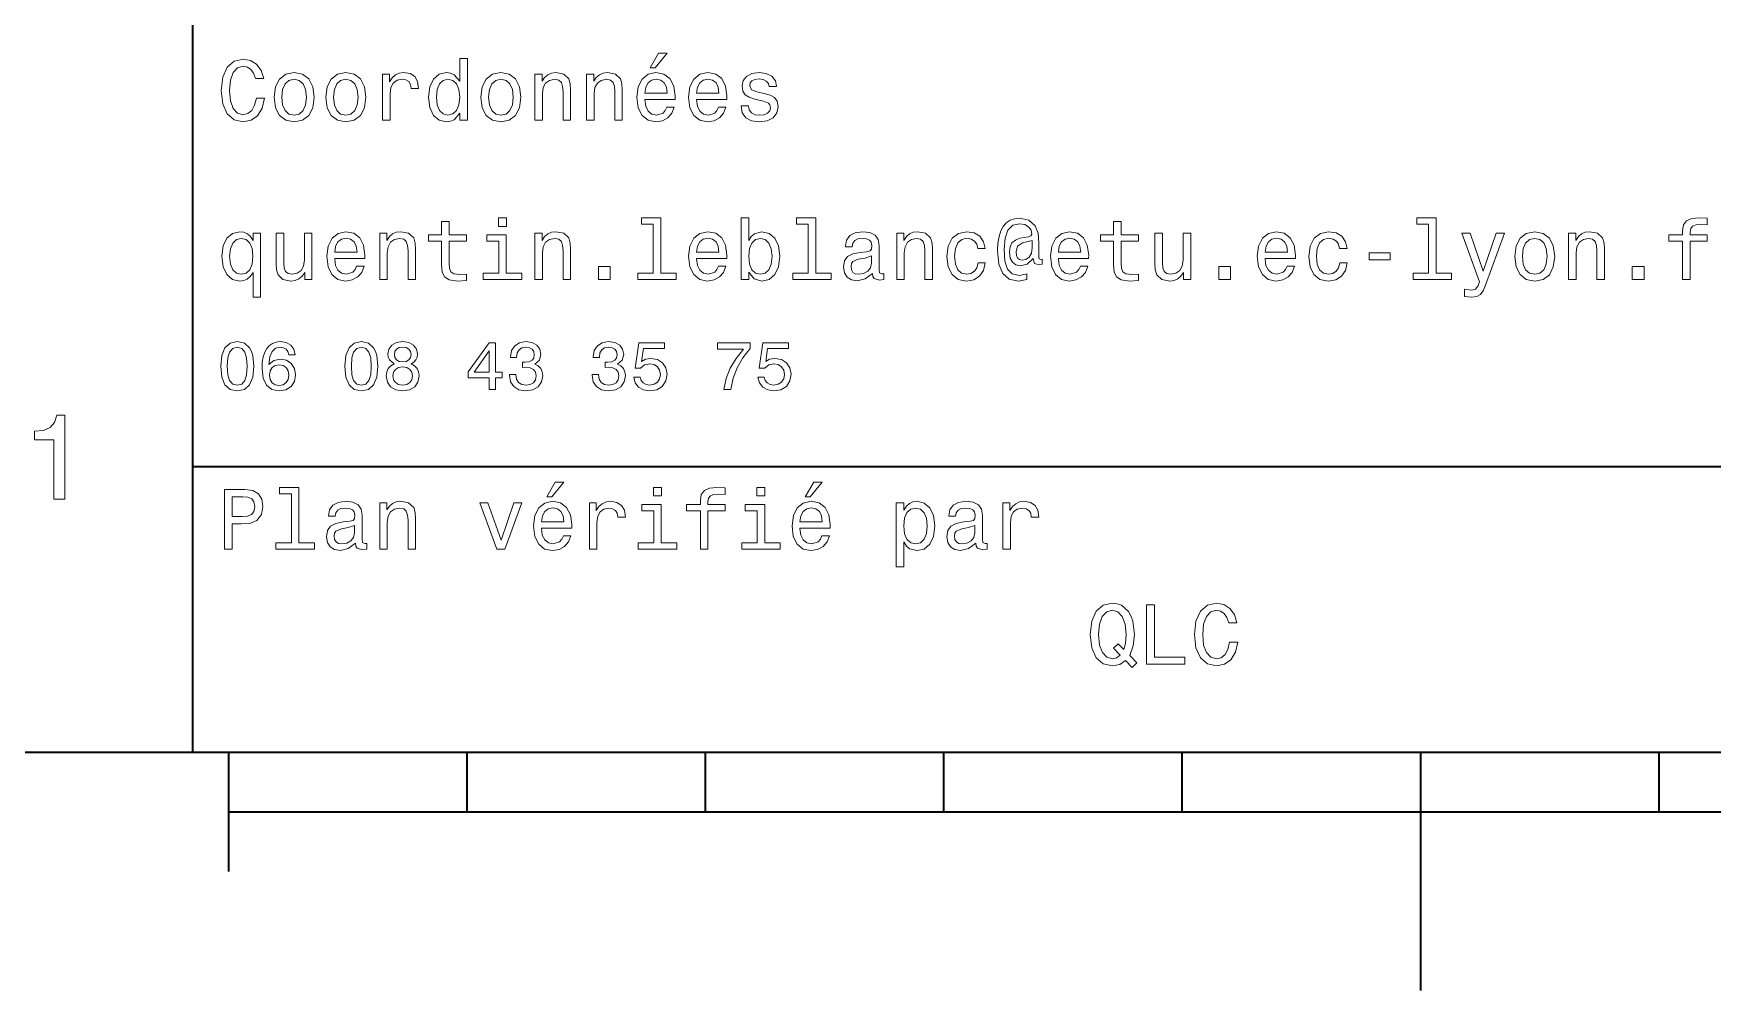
# Model space of a CAD drawing. Extents: x 0 to 297, y 0 to 210.
# Drawn here: x 90.3 to 160.8, y 0 to 40.2 of the extents above; entities that cross this region are included whole.
import ezdxf

# ---------------------------------------------------------------- set-up
doc = ezdxf.new("R2010")
doc.units = 0

msp = doc.modelspace()

# ---------------------------------------------------------------- linework, layer by layer
at = {"color": 7, "lineweight": 35}
for p, q in [((97, 10), (97, 70)), ((97, 22), (162, 22)), ((10, 10), (287, 10)), ((97, 10), (287, 10)), ((98.5, 7.5), (198.5, 7.5))]:
    msp.add_line(p, q, dxfattribs=at)
at = {"color": 7, "lineweight": 35, "ltscale": 0.125}
msp.add_line((98.5, 10), (98.5, 5), dxfattribs=at)
at = {"color": 7, "lineweight": 35, "ltscale": 0.0625}
for p, q in [((108.5, 10), (108.5, 7.5)), ((118.5, 10), (118.5, 7.5)), ((128.5, 10), (128.5, 7.5)), ((138.5, 10), (138.5, 7.5)), ((158.5, 10), (158.5, 7.5))]:
    msp.add_line(p, q, dxfattribs=at)
at = {"color": 7, "lineweight": 35, "ltscale": 0.25}
msp.add_line((148.5, 10), (148.5, 0), dxfattribs=at)
at = {"color": 7, "lineweight": 13}
for points in [[(99.66787, 37.460373), (99.595818, 37.15778), (99.476944, 36.941643), (99.311241, 36.808357), (99.116714, 36.765129), (98.882568, 36.829971), (98.698845, 37.024494), (98.57637, 37.341499), (98.536743, 37.780979), (98.57637, 38.216858), (98.695244, 38.537464), (98.87896, 38.731987), (99.116714, 38.80043), (99.289627, 38.764408), (99.437317, 38.663544), (99.552597, 38.501442), (99.631844, 38.278099), (99.97406, 38.278099), (99.865997, 38.620316), (99.678673, 38.879681), (99.422913, 39.041786), (99.116714, 39.099422), (98.734871, 39.009365), (98.443085, 38.757202), (98.25576, 38.342937), (98.190926, 37.780979), (98.25576, 37.219021), (98.443085, 36.804756), (98.734871, 36.548992), (99.116714, 36.462536), (99.451729, 36.530979), (99.721901, 36.721901), (99.912827, 37.035301), (100.013687, 37.460373)], [(108.201729, 36.829971), (108.201729, 36.530979), (108.51873, 36.530979), (108.51873, 39.117435), (108.20533, 39.117435), (108.20533, 38.170029), (107.963974, 38.443802), (107.816284, 38.508644), (107.646973, 38.533859), (107.340775, 38.461815), (107.103027, 38.260086), (106.948128, 37.935879), (106.894089, 37.5), (106.948128, 37.064121), (107.103027, 36.736309), (107.340775, 36.530979), (107.646973, 36.462536), (107.816284, 36.487751), (107.967575, 36.552593)], [(116.184441, 38.728386), (116.396973, 38.728386), (116.897697, 39.340778), (116.54467, 39.340778)], [(100.413544, 37.496399), (100.471184, 37.056915), (100.636887, 36.732708), (100.899857, 36.530979), (101.252884, 36.462536), (101.602303, 36.530979), (101.865273, 36.729107), (102.030983, 37.053314), (102.092216, 37.496399), (102.030983, 37.935879), (101.865273, 38.263687), (101.602303, 38.461815), (101.252884, 38.533859), (100.899857, 38.461815), (100.636887, 38.260086), (100.471184, 37.935879)], [(100.737755, 37.5), (100.770172, 37.824207), (100.87104, 38.058357), (101.033142, 38.20245), (101.252884, 38.25288), (101.469017, 38.20245), (101.631126, 38.061958), (101.731987, 37.824207), (101.768013, 37.5), (101.731987, 37.172188), (101.631126, 36.934437), (101.469017, 36.790344), (101.252884, 36.743515), (101.033142, 36.790344), (100.87104, 36.934437), (100.770172, 37.172188)], [(102.58213, 37.496399), (102.639771, 37.056915), (102.805473, 36.732708), (103.068443, 36.530979), (103.421471, 36.462536), (103.770897, 36.530979), (104.033859, 36.729107), (104.19957, 37.053314), (104.260803, 37.496399), (104.19957, 37.935879), (104.033859, 38.263687), (103.770897, 38.461815), (103.421471, 38.533859), (103.068443, 38.461815), (102.805473, 38.260086), (102.639771, 37.935879)], [(102.906342, 37.5), (102.938759, 37.824207), (103.039627, 38.058357), (103.201729, 38.20245), (103.421471, 38.25288), (103.637611, 38.20245), (103.799713, 38.061958), (103.900574, 37.824207), (103.9366, 37.5), (103.900574, 37.172188), (103.799713, 36.934437), (103.637611, 36.790344), (103.421471, 36.743515), (103.201729, 36.790344), (103.039627, 36.934437), (102.938759, 37.172188)], [(104.963257, 36.530979), (105.280258, 36.530979), (105.280258, 37.636887), (105.312683, 37.903458), (105.409943, 38.094379), (105.568443, 38.209652), (105.780983, 38.249279), (105.939484, 38.224064), (106.058357, 38.152016), (106.130402, 38.029537), (106.155617, 37.863831), (106.476227, 37.863831), (106.432999, 38.155621), (106.314117, 38.364552), (106.115997, 38.490635), (105.845825, 38.533859), (105.662102, 38.505043), (105.503601, 38.432995), (105.363113, 38.310516), (105.251442, 38.144814), (105.251442, 38.465416), (104.963257, 38.465416)], [(107.701012, 38.249279), (107.909943, 38.198845), (108.068443, 38.058357), (108.162102, 37.824207), (108.198128, 37.5), (108.162102, 37.172188), (108.068443, 36.938038), (107.909943, 36.793949), (107.701012, 36.747116), (107.502884, 36.793949), (107.351585, 36.938038), (107.250717, 37.175793), (107.2183, 37.5), (107.250717, 37.820606), (107.351585, 38.054756), (107.502884, 38.198845)], [(109.087898, 37.496399), (109.145531, 37.056915), (109.311241, 36.732708), (109.574203, 36.530979), (109.927231, 36.462536), (110.276657, 36.530979), (110.539627, 36.729107), (110.70533, 37.053314), (110.766571, 37.496399), (110.70533, 37.935879), (110.539627, 38.263687), (110.276657, 38.461815), (109.927231, 38.533859), (109.574203, 38.461815), (109.311241, 38.260086), (109.145531, 37.935879)], [(109.412102, 37.5), (109.444527, 37.824207), (109.545387, 38.058357), (109.707489, 38.20245), (109.927231, 38.25288), (110.143372, 38.20245), (110.305473, 38.061958), (110.406342, 37.824207), (110.44236, 37.5), (110.406342, 37.172188), (110.305473, 36.934437), (110.143372, 36.790344), (109.927231, 36.743515), (109.707489, 36.790344), (109.545387, 36.934437), (109.444527, 37.172188)], [(111.350143, 36.530979), (111.667145, 36.530979), (111.667145, 37.647694), (111.69957, 37.903458), (111.804031, 38.090778), (111.966141, 38.206051), (112.182274, 38.249279), (112.355186, 38.213257), (112.463257, 38.115993), (112.517288, 37.953888), (112.535301, 37.737751), (112.535301, 36.530979), (112.852303, 36.530979), (112.852303, 37.802593), (112.837898, 38.058357), (112.773056, 38.270893), (112.560516, 38.465416), (112.229103, 38.533859), (112.045387, 38.508644), (111.890488, 38.440201), (111.757202, 38.324928), (111.65274, 38.170029), (111.65274, 38.465416), (111.350143, 38.465416)], [(113.51873, 36.530979), (113.835732, 36.530979), (113.835732, 37.647694), (113.868156, 37.903458), (113.972626, 38.090778), (114.134727, 38.206051), (114.350861, 38.249279), (114.523773, 38.213257), (114.631844, 38.115993), (114.685883, 37.953888), (114.703888, 37.737751), (114.703888, 36.530979), (115.020889, 36.530979), (115.020889, 37.802593), (115.006485, 38.058357), (114.941643, 38.270893), (114.729111, 38.465416), (114.39769, 38.533859), (114.213974, 38.508644), (114.059082, 38.440201), (113.925789, 38.324928), (113.821327, 38.170029), (113.821327, 38.465416), (113.51873, 38.465416)], [(115.964699, 37.406338), (117.232712, 37.406338), (117.236313, 37.554035), (117.178673, 37.9683), (117.020172, 38.278099), (116.768013, 38.465416), (116.432999, 38.533859), (116.105186, 38.461815), (115.853027, 38.260086), (115.690918, 37.932278), (115.633286, 37.5), (115.687317, 37.056915), (115.849426, 36.732708), (116.097984, 36.530979), (116.422188, 36.462536), (116.703171, 36.509365), (116.933716, 36.631844), (117.103027, 36.826366), (117.200287, 37.085735), (116.886887, 37.085735), (116.822044, 36.941643), (116.728386, 36.833572), (116.461815, 36.747116), (116.256485, 36.786743), (116.101585, 36.912823), (116.000717, 37.118156), (115.964699, 37.395531)], [(115.964699, 37.672909), (116.004318, 37.921471), (116.101585, 38.105186), (116.249283, 38.216858), (116.443802, 38.256485), (116.634727, 38.216858), (116.782425, 38.105186), (116.872482, 37.921471), (116.9049, 37.672909)], [(118.133286, 37.406338), (119.401299, 37.406338), (119.4049, 37.554035), (119.34726, 37.9683), (119.188766, 38.278099), (118.9366, 38.465416), (118.601585, 38.533859), (118.273773, 38.461815), (118.021614, 38.260086), (117.859512, 37.932278), (117.801872, 37.5), (117.855911, 37.056915), (118.018013, 36.732708), (118.266571, 36.530979), (118.590775, 36.462536), (118.871758, 36.509365), (119.10231, 36.631844), (119.271614, 36.826366), (119.368881, 37.085735), (119.055481, 37.085735), (118.990631, 36.941643), (118.896973, 36.833572), (118.630402, 36.747116), (118.425072, 36.786743), (118.270172, 36.912823), (118.169312, 37.118156), (118.133286, 37.395531)], [(118.133286, 37.672909), (118.172913, 37.921471), (118.270172, 38.105186), (118.41787, 38.216858), (118.612396, 38.256485), (118.803314, 38.216858), (118.951012, 38.105186), (119.041069, 37.921471), (119.073486, 37.672909)], [(120.971901, 37.658501), (120.66571, 37.730545), (120.438766, 37.8134), (120.363113, 37.982708), (120.384727, 38.101585), (120.460373, 38.188038), (120.582855, 38.242073), (120.759369, 38.263687), (120.92868, 38.242073), (121.061966, 38.177231), (121.148415, 38.079971), (121.184441, 37.950287), (121.49424, 37.950287), (121.49424, 37.957493), (121.440201, 38.191643), (121.292511, 38.375359), (121.061966, 38.490635), (120.759369, 38.533859), (120.453171, 38.490635), (120.229828, 38.371758), (120.08934, 38.195244), (120.046112, 37.971901), (120.078529, 37.755764), (120.179398, 37.604465), (120.3451, 37.496399), (120.586456, 37.42075), (120.939484, 37.334293), (121.155624, 37.244236), (121.213257, 37.172188), (121.234871, 37.064121), (121.202454, 36.930836), (121.115997, 36.829971), (120.97551, 36.765129), (120.788185, 36.743515), (120.590057, 36.765129), (120.445969, 36.840778), (120.348709, 36.963257), (120.309082, 37.132565), (120.002884, 37.132565), (120.053314, 36.844379), (120.201012, 36.635445), (120.435158, 36.509365), (120.759369, 36.462536), (121.097984, 36.509365), (121.346542, 36.635445), (121.497841, 36.837173), (121.551872, 37.100143), (121.512253, 37.327087), (121.400574, 37.481987), (121.216858, 37.582851)], [(110.161385, 32.4366), (109.82637, 32.4366), (109.82637, 32.076366), (110.161385, 32.076366)], [(116.317726, 32.170029), (116.317726, 30.116714), (115.66571, 30.116714), (115.66571, 29.850143), (117.283142, 29.850143), (117.283142, 30.116714), (116.634727, 30.116714), (116.634727, 32.4366), (115.820602, 32.4366), (115.820602, 32.170029)], [(120.323486, 30.149136), (120.55764, 29.871758), (120.878242, 29.7817), (121.18084, 29.850143), (121.422195, 30.055475), (121.573486, 30.383286), (121.631126, 30.819164), (121.573486, 31.255043), (121.418587, 31.57925), (121.18084, 31.780979), (120.878242, 31.853025), (120.561241, 31.759365), (120.431557, 31.644091), (120.323486, 31.489193), (120.323486, 32.4366), (120.006485, 32.4366), (120.006485, 29.850143), (120.323486, 29.850143)], [(122.823486, 32.170029), (122.823486, 30.116714), (122.171471, 30.116714), (122.171471, 29.850143), (123.78891, 29.850143), (123.78891, 30.116714), (123.140488, 30.116714), (123.140488, 32.4366), (122.32637, 32.4366), (122.32637, 32.170029)], [(132.636169, 30.487751), (132.636169, 30.696686), (132.578537, 30.685879), (132.510101, 30.711094), (132.48848, 30.786743), (132.48848, 31.377522), (132.459656, 31.795389), (132.344391, 32.105186), (132.074219, 32.335735), (131.695969, 32.418587), (131.476227, 32.396973), (131.28891, 32.33213), (131.126801, 32.224064), (130.997131, 32.072765), (130.896255, 31.881844), (130.824219, 31.647694), (130.780991, 31.366714), (130.766571, 31.049711), (130.817017, 30.491354), (130.979111, 30.0951), (131.249283, 29.857347), (131.634735, 29.7817), (131.987762, 29.839336), (131.987762, 30.077089), (131.677963, 30.019451), (131.378967, 30.08069), (131.180847, 30.278818), (131.072769, 30.613832), (131.040344, 31.100143), (131.07637, 31.575647), (131.198853, 31.914265), (131.396973, 32.119595), (131.685165, 32.188038), (131.904907, 32.148415), (132.067017, 32.054756), (132.167877, 31.914265), (132.203888, 31.752161), (132.164276, 31.672911), (132.056198, 31.636887), (131.703171, 31.582851), (131.508652, 31.503601), (131.368164, 31.381123), (131.285309, 31.211815), (131.260101, 30.988472), (131.292511, 30.747118), (131.382568, 30.567001), (131.530273, 30.45533), (131.724792, 30.419308), (132.009369, 30.494957), (132.250732, 30.732708), (132.250732, 30.711094), (132.308365, 30.520172), (132.506485, 30.462536)], [(148.846542, 32.170029), (148.846542, 30.116714), (148.194519, 30.116714), (148.194519, 29.850143), (149.811951, 29.850143), (149.811951, 30.116714), (149.163544, 30.116714), (149.163544, 32.4366), (148.349426, 32.4366), (148.349426, 32.170029)], [(159.49855, 31.449568), (159.49855, 29.850143), (159.815552, 29.850143), (159.815552, 31.449568), (160.536011, 31.449568), (160.536011, 31.71974), (159.815552, 31.71974), (159.815552, 31.838615), (159.840759, 31.982708), (159.923615, 32.079971), (160.064117, 32.137608), (160.265839, 32.159222), (160.536011, 32.144814), (160.536011, 32.418587), (160.193787, 32.4366), (159.884003, 32.404179), (159.667862, 32.306915), (159.538177, 32.137608), (159.49855, 31.896254), (159.49855, 31.71974), (158.918579, 31.71974), (158.918579, 31.449568)], [(99.527374, 31.48559), (99.415703, 31.647694), (99.289627, 31.762968), (99.14193, 31.827808), (98.972626, 31.853025), (98.666428, 31.780979), (98.428673, 31.57925), (98.273773, 31.255043), (98.219742, 30.819164), (98.273773, 30.379683), (98.428673, 30.055475), (98.666428, 29.850143), (98.972626, 29.7817), (99.14193, 29.803314), (99.286026, 29.864553), (99.412102, 29.976225), (99.527374, 30.145533), (99.527374, 29.100864), (99.844383, 29.100864), (99.844383, 31.784582), (99.527374, 31.784582)], [(101.998558, 31.784582), (101.681557, 31.784582), (101.681557, 30.667868), (101.645531, 30.408501), (101.541069, 30.22118), (101.37896, 30.105907), (101.166428, 30.069883), (100.997116, 30.098703), (100.889046, 30.185158), (100.827812, 30.332851), (100.8134, 30.541786), (100.8134, 31.784582), (100.496399, 31.784582), (100.496399, 30.512968), (100.507202, 30.257204), (100.575645, 30.044668), (100.784584, 29.850143), (101.119598, 29.7817), (101.299713, 29.806915), (101.454613, 29.871758), (101.587898, 29.983429), (101.695969, 30.145533), (101.695969, 29.850143), (101.998558, 29.850143)], [(102.953171, 30.725504), (104.221184, 30.725504), (104.224785, 30.873198), (104.167145, 31.287464), (104.008644, 31.597261), (103.756485, 31.784582), (103.421471, 31.853025), (103.093658, 31.780979), (102.841499, 31.57925), (102.679398, 31.25144), (102.621758, 30.819164), (102.675797, 30.37608), (102.837898, 30.051872), (103.086456, 29.850143), (103.41066, 29.7817), (103.691643, 29.828529), (103.922188, 29.951008), (104.091499, 30.145533), (104.188759, 30.404898), (103.875359, 30.404898), (103.810516, 30.260807), (103.716858, 30.152737), (103.450287, 30.066282), (103.244957, 30.105907), (103.090057, 30.231987), (102.989197, 30.437319), (102.953171, 30.714697)], [(104.844383, 29.850143), (105.161385, 29.850143), (105.161385, 30.966858), (105.193802, 31.222622), (105.298271, 31.409943), (105.460373, 31.525215), (105.676514, 31.568443), (105.849426, 31.532419), (105.957497, 31.435158), (106.011528, 31.273054), (106.029541, 31.056915), (106.029541, 29.850143), (106.346542, 29.850143), (106.346542, 31.121758), (106.33213, 31.377522), (106.267288, 31.590057), (106.054756, 31.784582), (105.723343, 31.853025), (105.539627, 31.827808), (105.384727, 31.759365), (105.251442, 31.644091), (105.146973, 31.489193), (105.146973, 31.784582), (104.844383, 31.784582)], [(107.438042, 31.449568), (107.438042, 30.480547), (107.459656, 30.167147), (107.560516, 29.951008), (107.762245, 29.824926), (108.104469, 29.7817), (108.479111, 29.799711), (108.479111, 30.073486), (108.20533, 30.051872), (107.956772, 30.08069), (107.823486, 30.170748), (107.765854, 30.322046), (107.755043, 30.534582), (107.755043, 31.449568), (108.479111, 31.449568), (108.479111, 31.71974), (107.755043, 31.71974), (107.755043, 32.285301), (107.438042, 32.285301), (107.438042, 31.71974), (106.890488, 31.71974), (106.890488, 31.449568)], [(110.150574, 30.116714), (110.150574, 31.71974), (109.336456, 31.71974), (109.336456, 31.449568), (109.833572, 31.449568), (109.833572, 30.116714), (109.185158, 30.116714), (109.185158, 29.850143), (110.806198, 29.850143), (110.806198, 30.116714)], [(111.350143, 29.850143), (111.667145, 29.850143), (111.667145, 30.966858), (111.69957, 31.222622), (111.804031, 31.409943), (111.966141, 31.525215), (112.182274, 31.568443), (112.355186, 31.532419), (112.463257, 31.435158), (112.517288, 31.273054), (112.535301, 31.056915), (112.535301, 29.850143), (112.852303, 29.850143), (112.852303, 31.121758), (112.837898, 31.377522), (112.773056, 31.590057), (112.560516, 31.784582), (112.229103, 31.853025), (112.045387, 31.827808), (111.890488, 31.759365), (111.757202, 31.644091), (111.65274, 31.489193), (111.65274, 31.784582), (111.350143, 31.784582)], [(118.133286, 30.725504), (119.401299, 30.725504), (119.4049, 30.873198), (119.34726, 31.287464), (119.188766, 31.597261), (118.9366, 31.784582), (118.601585, 31.853025), (118.273773, 31.780979), (118.021614, 31.57925), (117.859512, 31.25144), (117.801872, 30.819164), (117.855911, 30.37608), (118.018013, 30.051872), (118.266571, 29.850143), (118.590775, 29.7817), (118.871758, 29.828529), (119.10231, 29.951008), (119.271614, 30.145533), (119.368881, 30.404898), (119.055481, 30.404898), (118.990631, 30.260807), (118.896973, 30.152737), (118.630402, 30.066282), (118.425072, 30.105907), (118.270172, 30.231987), (118.169312, 30.437319), (118.133286, 30.714697)], [(125.510811, 30.102304), (125.510811, 30.091497), (125.528824, 29.969019), (125.582855, 29.882565), (125.809799, 29.814121), (125.986313, 29.842939), (125.986313, 30.087896), (125.910667, 30.077089), (125.809799, 30.123919), (125.791794, 30.268011), (125.791794, 31.269451), (125.748566, 31.525215), (125.622482, 31.70533), (125.40274, 31.8134), (125.092941, 31.853025), (124.790344, 31.809797), (124.567001, 31.687319), (124.426514, 31.496397), (124.379684, 31.244236), (124.379684, 31.222622), (124.664268, 31.222622), (124.689484, 31.373919), (124.768738, 31.481987), (124.898422, 31.546829), (125.082138, 31.572046), (125.258652, 31.554033), (125.384727, 31.5), (125.460381, 31.40634), (125.485596, 31.276657), (125.471184, 31.125359), (125.413544, 31.049711), (125.269455, 31.013687), (124.999283, 30.984869), (124.689484, 30.920029), (124.469742, 30.804754), (124.340057, 30.62464), (124.300438, 30.358068), (124.336456, 30.120316), (124.448128, 29.943804), (124.628242, 29.832132), (124.876801, 29.792507), (125.211823, 29.868155)], [(126.530266, 29.850143), (126.847267, 29.850143), (126.847267, 30.966858), (126.879684, 31.222622), (126.984154, 31.409943), (127.146255, 31.525215), (127.362396, 31.568443), (127.535309, 31.532419), (127.643372, 31.435158), (127.697411, 31.273054), (127.715424, 31.056915), (127.715424, 29.850143), (128.032425, 29.850143), (128.032425, 31.121758), (128.018021, 31.377522), (127.953171, 31.590057), (127.740639, 31.784582), (127.409225, 31.853025), (127.22551, 31.827808), (127.07061, 31.759365), (126.937325, 31.644091), (126.832855, 31.489193), (126.832855, 31.784582), (126.530266, 31.784582)], [(129.930847, 31.143372), (130.244232, 31.143372), (130.179398, 31.431555), (130.024506, 31.658501), (129.783142, 31.79899), (129.469742, 31.853025), (129.123932, 31.780979), (128.860962, 31.57925), (128.695251, 31.25144), (128.637619, 30.811958), (128.69165, 30.37608), (128.853745, 30.051872), (129.109512, 29.850143), (129.458939, 29.7817), (129.768738, 29.835733), (130.010086, 29.987032), (130.175797, 30.224783), (130.247849, 30.541786), (129.945251, 30.541786), (129.89122, 30.340057), (129.790344, 30.188761), (129.646255, 30.0951), (129.469742, 30.066282), (129.25, 30.113111), (129.091507, 30.257204), (128.994247, 30.491354), (128.961823, 30.822765), (128.994247, 31.146973), (129.095108, 31.381123), (129.257202, 31.525215), (129.469742, 31.575647), (129.657059, 31.543226), (129.797562, 31.460375), (129.89122, 31.323486)], [(133.3134, 30.725504), (134.581421, 30.725504), (134.585022, 30.873198), (134.527374, 31.287464), (134.368881, 31.597261), (134.116714, 31.784582), (133.781708, 31.853025), (133.453888, 31.780979), (133.201736, 31.57925), (133.039627, 31.25144), (132.981995, 30.819164), (133.036026, 30.37608), (133.198135, 30.051872), (133.446686, 29.850143), (133.770905, 29.7817), (134.05188, 29.828529), (134.282425, 29.951008), (134.451736, 30.145533), (134.548996, 30.404898), (134.235596, 30.404898), (134.170746, 30.260807), (134.077087, 30.152737), (133.810516, 30.066282), (133.605194, 30.105907), (133.450287, 30.231987), (133.349426, 30.437319), (133.3134, 30.714697)], [(135.629684, 31.449568), (135.629684, 30.480547), (135.651306, 30.167147), (135.752167, 29.951008), (135.953888, 29.824926), (136.296112, 29.7817), (136.670746, 29.799711), (136.670746, 30.073486), (136.396973, 30.051872), (136.148422, 30.08069), (136.015137, 30.170748), (135.957489, 30.322046), (135.946686, 30.534582), (135.946686, 31.449568), (136.670746, 31.449568), (136.670746, 31.71974), (135.946686, 31.71974), (135.946686, 32.285301), (135.629684, 32.285301), (135.629684, 31.71974), (135.082138, 31.71974), (135.082138, 31.449568)], [(138.864563, 31.784582), (138.547546, 31.784582), (138.547546, 30.667868), (138.511536, 30.408501), (138.407059, 30.22118), (138.244965, 30.105907), (138.032425, 30.069883), (137.863113, 30.098703), (137.755051, 30.185158), (137.693802, 30.332851), (137.679398, 30.541786), (137.679398, 31.784582), (137.362396, 31.784582), (137.362396, 30.512968), (137.373199, 30.257204), (137.44165, 30.044668), (137.650574, 29.850143), (137.985596, 29.7817), (138.16571, 29.806915), (138.320602, 29.871758), (138.453888, 29.983429), (138.561966, 30.145533), (138.561966, 29.850143), (138.864563, 29.850143)], [(141.987747, 30.725504), (143.255768, 30.725504), (143.259369, 30.873198), (143.201721, 31.287464), (143.043228, 31.597261), (142.791061, 31.784582), (142.456055, 31.853025), (142.128235, 31.780979), (141.876083, 31.57925), (141.713974, 31.25144), (141.656342, 30.819164), (141.710373, 30.37608), (141.872482, 30.051872), (142.121033, 29.850143), (142.445251, 29.7817), (142.726227, 29.828529), (142.956772, 29.951008), (143.126083, 30.145533), (143.223343, 30.404898), (142.909943, 30.404898), (142.845093, 30.260807), (142.751434, 30.152737), (142.484863, 30.066282), (142.279541, 30.105907), (142.124634, 30.231987), (142.023773, 30.437319), (141.987747, 30.714697)], [(145.110947, 31.143372), (145.424347, 31.143372), (145.359512, 31.431555), (145.204605, 31.658501), (144.963257, 31.79899), (144.649857, 31.853025), (144.304031, 31.780979), (144.041061, 31.57925), (143.875366, 31.25144), (143.817719, 30.811958), (143.871765, 30.37608), (144.033859, 30.051872), (144.289627, 29.850143), (144.639038, 29.7817), (144.948853, 29.835733), (145.190201, 29.987032), (145.355911, 30.224783), (145.427948, 30.541786), (145.125366, 30.541786), (145.07132, 30.340057), (144.970459, 30.188761), (144.82637, 30.0951), (144.649857, 30.066282), (144.430115, 30.113111), (144.271606, 30.257204), (144.174347, 30.491354), (144.141937, 30.822765), (144.174347, 31.146973), (144.275208, 31.381123), (144.437317, 31.525215), (144.649857, 31.575647), (144.837173, 31.543226), (144.977661, 31.460375), (145.07132, 31.323486)], [(151.68515, 31.784582), (151.130402, 30.192362), (150.586456, 31.784582), (150.240631, 31.784582), (150.975494, 29.742075), (150.91066, 29.561958), (150.809784, 29.43948), (150.640488, 29.399855), (150.348694, 29.435879), (150.348694, 29.129683), (150.654892, 29.100864), (150.874634, 29.129683), (151.029541, 29.21974), (151.141205, 29.37464), (151.238464, 29.601583), (152.023773, 31.784582)], [(152.459656, 30.815561), (152.517288, 30.37608), (152.682983, 30.051872), (152.945953, 29.850143), (153.298981, 29.7817), (153.648407, 29.850143), (153.911377, 30.048271), (154.077087, 30.372478), (154.138321, 30.815561), (154.077087, 31.255043), (153.911377, 31.582851), (153.648407, 31.780979), (153.298981, 31.853025), (152.945953, 31.780979), (152.682983, 31.57925), (152.517288, 31.255043)], [(154.721893, 29.850143), (155.038895, 29.850143), (155.038895, 30.966858), (155.07132, 31.222622), (155.175781, 31.409943), (155.337891, 31.525215), (155.554031, 31.568443), (155.726929, 31.532419), (155.835007, 31.435158), (155.889038, 31.273054), (155.907059, 31.056915), (155.907059, 29.850143), (156.22406, 29.850143), (156.22406, 31.121758), (156.209656, 31.377522), (156.144806, 31.590057), (155.932266, 31.784582), (155.600861, 31.853025), (155.417145, 31.827808), (155.262238, 31.759365), (155.128952, 31.644091), (155.02449, 31.489193), (155.02449, 31.784582), (154.721893, 31.784582)], [(98.543945, 30.819164), (98.57637, 31.139769), (98.677231, 31.373919), (98.828529, 31.518011), (99.026657, 31.568443), (99.235588, 31.518011), (99.394089, 31.377522), (99.487755, 31.143372), (99.523773, 30.819164), (99.487755, 30.491354), (99.394089, 30.257204), (99.235588, 30.113111), (99.026657, 30.066282), (98.828529, 30.113111), (98.677231, 30.257204), (98.57637, 30.494957)], [(102.953171, 30.992075), (102.992798, 31.240633), (103.090057, 31.424351), (103.237755, 31.536022), (103.432274, 31.575647), (103.623199, 31.536022), (103.770897, 31.424351), (103.860954, 31.240633), (103.893372, 30.992075)], [(118.133286, 30.992075), (118.172913, 31.240633), (118.270172, 31.424351), (118.41787, 31.536022), (118.612396, 31.575647), (118.803314, 31.536022), (118.951012, 31.424351), (119.041069, 31.240633), (119.073486, 30.992075)], [(121.306915, 30.819164), (121.270897, 30.494957), (121.17363, 30.257204), (121.018738, 30.113111), (120.824211, 30.066282), (120.611671, 30.113111), (120.456772, 30.257204), (120.359512, 30.491354), (120.327087, 30.819164), (120.359512, 31.143372), (120.456772, 31.377522), (120.611671, 31.518011), (120.824211, 31.568443), (121.018738, 31.518011), (121.17363, 31.373919), (121.270897, 31.139769)], [(132.218307, 31.168587), (132.182281, 30.945244), (132.092224, 30.786743), (131.955338, 30.68948), (131.793228, 30.660662), (131.681564, 30.678673), (131.60231, 30.743515), (131.55188, 30.851583), (131.537476, 31.002882), (131.598709, 31.25144), (131.807648, 31.381123), (132.218307, 31.481987)], [(133.3134, 30.992075), (133.353027, 31.240633), (133.450287, 31.424351), (133.597992, 31.536022), (133.792511, 31.575647), (133.983429, 31.536022), (134.131134, 31.424351), (134.221191, 31.240633), (134.253601, 30.992075)], [(141.987747, 30.992075), (142.027374, 31.240633), (142.124634, 31.424351), (142.272339, 31.536022), (142.466858, 31.575647), (142.657776, 31.536022), (142.805481, 31.424351), (142.895538, 31.240633), (142.927948, 30.992075)], [(152.783859, 30.819164), (152.816284, 31.143372), (152.917145, 31.377522), (153.079239, 31.521614), (153.298981, 31.572046), (153.515121, 31.521614), (153.677231, 31.381123), (153.778091, 31.143372), (153.814117, 30.819164), (153.778091, 30.491354), (153.677231, 30.253601), (153.515121, 30.109509), (153.298981, 30.062679), (153.079239, 30.109509), (152.917145, 30.253601), (152.816284, 30.491354)], [(114.015854, 29.850143), (114.51297, 29.850143), (114.51297, 30.386887), (114.015854, 30.386887)], [(125.474785, 30.527376), (125.431557, 30.340057), (125.316284, 30.195965), (125.143372, 30.102304), (124.93084, 30.069883), (124.793953, 30.087896), (124.696686, 30.145533), (124.635452, 30.246397), (124.617439, 30.386887), (124.631851, 30.512968), (124.689484, 30.603025), (124.920029, 30.70389), (125.211823, 30.747118), (125.474785, 30.833572)], [(140.03891, 29.850143), (140.536026, 29.850143), (140.536026, 30.386887), (140.03891, 30.386887)], [(146.357346, 30.675072), (147.229095, 30.675072), (147.229095, 30.959654), (146.357346, 30.959654)], [(157.387604, 29.850143), (157.88472, 29.850143), (157.88472, 30.386887), (157.387604, 30.386887)], [(98.172913, 26.201731), (98.216141, 25.749281), (98.351585, 25.426514), (98.567726, 25.230549), (98.867432, 25.167149), (99.164268, 25.230549), (99.380402, 25.426514), (99.51297, 25.749281), (99.559074, 26.201731), (99.51297, 26.651299), (99.458214, 26.829971), (99.380402, 26.976946), (99.164268, 27.172913), (98.867432, 27.239193), (98.567726, 27.172913), (98.351585, 26.974064), (98.216141, 26.651299)], [(98.44957, 26.201731), (98.472626, 26.550434), (98.54467, 26.801153), (98.674355, 26.948128), (98.867432, 27), (99.05764, 26.948128), (99.187317, 26.801153), (99.259369, 26.550434), (99.282417, 26.201731), (99.259369, 25.850145), (99.187317, 25.599424), (99.05764, 25.45245), (98.867432, 25.40346), (98.674355, 25.45245), (98.54467, 25.599424), (98.472626, 25.850145)], [(101.293945, 26.685881), (101.239197, 26.91931), (101.112389, 27.09222), (100.916428, 27.201731), (100.662827, 27.239193), (100.492798, 27.219021), (100.345825, 27.164267), (100.216141, 27.074928), (100.106628, 26.948128), (100.020172, 26.789627), (99.956772, 26.596542), (99.916428, 26.368877), (99.9049, 26.112392), (99.951012, 25.703171), (100.092216, 25.406342), (100.319885, 25.227667), (100.631126, 25.167149), (100.91066, 25.219021), (101.123917, 25.354467), (101.262245, 25.567724), (101.311241, 25.838617), (101.262245, 26.112392), (101.129684, 26.322767), (100.925072, 26.455332), (100.671471, 26.501442), (100.397697, 26.443806), (100.193085, 26.279539), (100.236313, 26.596542), (100.328529, 26.824209), (100.469742, 26.959656), (100.665703, 27.005764), (100.809799, 26.98271), (100.919312, 26.922192), (100.991356, 26.821327), (101.028816, 26.685881)], [(103.377518, 26.201731), (103.420746, 25.749281), (103.556198, 25.426514), (103.772331, 25.230549), (104.072044, 25.167149), (104.368874, 25.230549), (104.585014, 25.426514), (104.717575, 25.749281), (104.763687, 26.201731), (104.717575, 26.651299), (104.662827, 26.829971), (104.585014, 26.976946), (104.368874, 27.172913), (104.072044, 27.239193), (103.772331, 27.172913), (103.556198, 26.974064), (103.420746, 26.651299)], [(103.654175, 26.201731), (103.677231, 26.550434), (103.749283, 26.801153), (103.87896, 26.948128), (104.072044, 27), (104.262245, 26.948128), (104.39193, 26.801153), (104.463974, 26.550434), (104.48703, 26.201731), (104.463974, 25.850145), (104.39193, 25.599424), (104.262245, 25.45245), (104.072044, 25.40346), (103.87896, 25.45245), (103.749283, 25.599424), (103.677231, 25.850145)], [(105.44957, 26.302595), (105.302597, 26.221903), (105.201729, 26.10951), (105.138329, 25.9683), (105.118156, 25.798271), (105.164268, 25.541788), (105.296829, 25.342941), (105.51297, 25.216139), (105.806915, 25.167149), (106.097984, 25.216139), (106.314117, 25.342941), (106.446686, 25.541788), (106.495674, 25.798271), (106.472626, 25.9683), (106.412102, 26.10951), (106.308357, 26.221903), (106.164261, 26.302595), (106.279541, 26.371759), (106.360229, 26.46686), (106.409225, 26.582134), (106.426514, 26.723343), (106.380402, 26.927956), (106.259369, 27.09222), (106.0634, 27.198849), (105.806915, 27.239193), (105.547546, 27.198849), (105.351585, 27.09222), (105.227669, 26.927956), (105.184441, 26.723343), (105.198845, 26.582134), (105.247841, 26.46686)], [(105.458214, 26.700289), (105.48127, 26.827091), (105.55043, 26.925074), (105.659943, 26.985592), (105.806915, 27.008646), (105.951012, 26.985592), (106.060516, 26.925074), (106.129684, 26.827091), (106.155617, 26.700289), (106.129684, 26.570606), (106.060516, 26.469742), (105.951012, 26.40346), (105.806915, 26.383286), (105.659943, 26.406342), (105.55043, 26.469742), (105.48127, 26.570606)], [(109.435158, 25.224785), (109.694527, 25.224785), (109.694527, 25.720463), (109.979828, 25.720463), (109.979828, 25.95101), (109.694527, 25.95101), (109.694527, 27.181557), (109.432274, 27.181557), (108.556198, 25.974064), (108.556198, 25.720463), (109.435158, 25.720463)], [(108.798271, 25.95101), (109.435158, 26.847263), (109.435158, 25.95101)], [(110.285301, 25.853027), (110.285301, 25.832853), (110.331413, 25.556196), (110.466858, 25.348703), (110.680115, 25.216139), (110.96254, 25.167149), (111.262245, 25.216139), (111.48703, 25.342941), (111.631126, 25.54467), (111.682999, 25.804035), (111.659943, 25.974064), (111.596542, 26.112392), (111.492798, 26.219021), (111.354469, 26.296831), (111.541786, 26.45245), (111.60807, 26.700289), (111.564842, 26.925074), (111.440918, 27.095102), (111.239189, 27.201731), (110.96254, 27.239193), (110.703171, 27.193085), (110.504318, 27.066284), (110.374641, 26.864553), (110.331413, 26.596542), (110.331413, 26.57637), (110.587898, 26.57637), (110.610947, 26.760807), (110.685883, 26.893373), (110.806915, 26.974064), (110.976944, 27.002882), (111.126801, 26.979828), (111.236313, 26.91931), (111.302597, 26.821327), (111.328529, 26.688763), (111.302597, 26.547552), (111.233429, 26.45245), (111.112389, 26.394814), (110.948128, 26.377523), (110.835732, 26.380405), (110.835732, 26.152739), (110.976944, 26.158503), (111.158501, 26.132566), (111.293945, 26.063402), (111.374641, 25.95101), (111.403458, 25.804035), (111.371758, 25.636889), (111.288185, 25.51297), (111.155617, 25.43516), (110.979828, 25.409224), (110.798271, 25.438042), (110.665703, 25.524496), (110.58213, 25.662825), (110.55043, 25.853027)], [(113.755043, 25.853027), (113.755043, 25.832853), (113.801147, 25.556196), (113.9366, 25.348703), (114.149857, 25.216139), (114.432274, 25.167149), (114.731987, 25.216139), (114.956772, 25.342941), (115.100861, 25.54467), (115.15274, 25.804035), (115.129684, 25.974064), (115.066284, 26.112392), (114.962532, 26.219021), (114.824203, 26.296831), (115.011528, 26.45245), (115.077805, 26.700289), (115.034576, 26.925074), (114.91066, 27.095102), (114.708931, 27.201731), (114.432274, 27.239193), (114.172913, 27.193085), (113.97406, 27.066284), (113.844376, 26.864553), (113.801147, 26.596542), (113.801147, 26.57637), (114.057632, 26.57637), (114.080688, 26.760807), (114.155617, 26.893373), (114.276657, 26.974064), (114.446686, 27.002882), (114.596542, 26.979828), (114.706055, 26.91931), (114.772331, 26.821327), (114.798271, 26.688763), (114.772331, 26.547552), (114.703171, 26.45245), (114.58213, 26.394814), (114.417862, 26.377523), (114.305473, 26.380405), (114.305473, 26.152739), (114.446686, 26.158503), (114.628242, 26.132566), (114.763687, 26.063402), (114.844376, 25.95101), (114.873199, 25.804035), (114.841499, 25.636889), (114.757919, 25.51297), (114.625359, 25.43516), (114.44957, 25.409224), (114.268013, 25.438042), (114.135445, 25.524496), (114.051872, 25.662825), (114.020172, 25.853027)], [(115.501442, 25.746399), (115.564842, 25.510088), (115.706055, 25.325649), (115.913544, 25.210375), (116.178673, 25.167149), (116.469742, 25.219021), (116.697403, 25.360231), (116.841499, 25.585016), (116.896255, 25.873199), (116.84726, 26.141211), (116.708931, 26.351585), (116.492798, 26.487032), (116.213257, 26.536024), (115.997116, 26.501442), (115.829971, 26.406342), (115.91066, 26.945246), (116.786743, 26.945246), (116.786743, 27.181557), (115.717575, 27.181557), (115.559074, 26.121038), (115.789627, 26.121038), (115.956772, 26.256485), (116.170029, 26.305477), (116.354462, 26.273777), (116.495674, 26.181557), (116.585014, 26.040346), (116.616714, 25.858791), (116.585014, 25.677235), (116.492798, 25.536024), (116.351585, 25.446688), (116.170029, 25.414986), (116.017288, 25.43516), (115.899132, 25.501442), (115.812683, 25.605188), (115.769455, 25.746399)], [(119.285301, 25.224785), (119.57637, 25.224785), (119.671471, 25.700289), (119.838615, 26.144093), (120.074928, 26.556196), (120.383286, 26.942364), (120.383286, 27.181557), (119.011528, 27.181557), (119.011528, 26.91931), (120.106628, 26.91931), (119.789627, 26.53026), (119.55043, 26.12392), (119.383286, 25.691643)], [(120.706055, 25.746399), (120.769455, 25.510088), (120.91066, 25.325649), (121.118156, 25.210375), (121.383286, 25.167149), (121.674347, 25.219021), (121.902016, 25.360231), (122.046112, 25.585016), (122.100861, 25.873199), (122.051872, 26.141211), (121.913544, 26.351585), (121.697403, 26.487032), (121.41787, 26.536024), (121.201729, 26.501442), (121.034584, 26.406342), (121.115273, 26.945246), (121.991356, 26.945246), (121.991356, 27.181557), (120.922188, 27.181557), (120.763687, 26.121038), (120.994232, 26.121038), (121.161385, 26.256485), (121.374641, 26.305477), (121.559082, 26.273777), (121.700287, 26.181557), (121.789627, 26.040346), (121.821327, 25.858791), (121.789627, 25.677235), (121.697403, 25.536024), (121.556198, 25.446688), (121.374641, 25.414986), (121.221901, 25.43516), (121.103745, 25.501442), (121.017288, 25.605188), (120.97406, 25.746399)], [(101.0317, 25.835735), (101, 25.654181), (100.919312, 25.515852), (100.789627, 25.423632), (100.628242, 25.394814), (100.458214, 25.423632), (100.328529, 25.51297), (100.244957, 25.651299), (100.219017, 25.832853), (100.247841, 26.011528), (100.328529, 26.146975), (100.461098, 26.233431), (100.639771, 26.265131), (100.795387, 26.233431), (100.919312, 26.149857), (101, 26.01441)], [(105.394814, 25.804035), (105.420746, 25.956774), (105.504326, 26.072046), (105.634003, 26.146975), (105.806915, 26.172913), (105.976944, 26.146975), (106.106628, 26.072046), (106.190201, 25.956774), (106.219017, 25.804035), (106.190201, 25.639771), (106.106628, 25.515852), (105.976944, 25.43516), (105.806915, 25.409224), (105.634003, 25.43516), (105.504326, 25.515852), (105.420746, 25.639771)], [(91.177429, 20.622585), (91.63636, 20.622585), (91.63636, 24.1478), (91.293427, 24.1478), (91.202644, 23.840164), (91.021088, 23.633392), (90.743713, 23.512356), (90.360428, 23.47201), (90.360428, 23.113939), (91.177429, 23.113939)], [(111.84726, 20.728386), (112.059799, 20.728386), (112.560516, 21.340778), (112.207489, 21.340778)], [(122.690201, 20.728386), (122.90274, 20.728386), (123.403458, 21.340778), (123.05043, 21.340778)], [(98.324211, 18.530979), (98.655617, 18.530979), (98.655617, 19.586454), (99.023056, 19.586454), (99.394089, 19.604465), (99.689484, 19.730547), (99.880402, 19.975504), (99.945244, 20.310518), (99.894814, 20.620316), (99.750717, 20.847261), (99.51297, 20.98415), (99.188759, 21.030979), (98.324211, 21.030979)], [(99.098701, 20.724783), (99.314842, 20.703169), (99.473343, 20.634726), (99.567001, 20.508644), (99.599426, 20.310518), (99.5634, 20.101583), (99.466141, 19.975504), (99.30043, 19.910662), (99.073486, 19.892651), (98.655617, 19.892651), (98.655617, 20.724783)], [(101.137611, 20.850864), (101.137611, 18.79755), (100.485588, 18.79755), (100.485588, 18.530979), (102.103027, 18.530979), (102.103027, 18.79755), (101.454613, 18.79755), (101.454613, 21.117435), (100.640488, 21.117435), (100.640488, 20.850864)], [(103.824928, 18.78314), (103.824928, 18.772333), (103.842941, 18.649855), (103.896973, 18.5634), (104.123917, 18.494957), (104.30043, 18.523775), (104.30043, 18.768732), (104.224785, 18.757925), (104.123917, 18.804754), (104.105911, 18.948847), (104.105911, 19.950287), (104.062683, 20.206051), (103.9366, 20.386166), (103.716858, 20.494236), (103.407059, 20.533861), (103.104469, 20.490633), (102.881126, 20.368155), (102.740631, 20.177233), (102.693802, 19.925072), (102.693802, 19.903458), (102.978386, 19.903458), (103.003601, 20.054754), (103.082855, 20.162823), (103.21254, 20.227665), (103.396255, 20.252882), (103.572769, 20.234869), (103.698845, 20.180836), (103.774498, 20.087175), (103.799713, 19.957493), (103.785301, 19.806194), (103.727669, 19.730547), (103.583572, 19.694523), (103.3134, 19.665705), (103.003601, 19.600864), (102.783859, 19.48559), (102.654175, 19.305475), (102.614555, 19.038904), (102.650574, 18.801151), (102.762245, 18.62464), (102.94236, 18.512968), (103.190926, 18.473343), (103.52594, 18.54899)], [(104.844383, 18.530979), (105.161385, 18.530979), (105.161385, 19.647694), (105.193802, 19.903458), (105.298271, 20.090778), (105.460373, 20.206051), (105.676514, 20.249279), (105.849426, 20.213255), (105.957497, 20.115993), (106.011528, 19.95389), (106.029541, 19.737751), (106.029541, 18.530979), (106.346542, 18.530979), (106.346542, 19.802593), (106.33213, 20.058357), (106.267288, 20.270893), (106.054756, 20.465418), (105.723343, 20.533861), (105.539627, 20.508644), (105.384727, 20.440201), (105.251442, 20.324926), (105.146973, 20.170029), (105.146973, 20.465418), (104.844383, 20.465418)], [(109.761528, 18.530979), (110.096542, 18.530979), (110.802597, 20.465418), (110.474785, 20.465418), (109.930832, 18.905619), (109.376083, 20.465418), (109.04467, 20.465418)], [(111.627518, 19.40634), (112.895531, 19.40634), (112.899132, 19.554033), (112.841499, 19.9683), (112.682999, 20.278097), (112.430832, 20.465418), (112.095825, 20.533861), (111.768013, 20.461815), (111.515854, 20.260086), (111.353745, 19.932276), (111.296112, 19.5), (111.350143, 19.056915), (111.512245, 18.732708), (111.760803, 18.530979), (112.085014, 18.462536), (112.365997, 18.509365), (112.596542, 18.631844), (112.765854, 18.826368), (112.863113, 19.085733), (112.549713, 19.085733), (112.484871, 18.941643), (112.391212, 18.833572), (112.124641, 18.747118), (111.919312, 18.786743), (111.764412, 18.912823), (111.663544, 19.118155), (111.627518, 19.395533)], [(113.637604, 18.530979), (113.954613, 18.530979), (113.954613, 19.636887), (113.98703, 19.903458), (114.08429, 20.094379), (114.242798, 20.209654), (114.45533, 20.249279), (114.613831, 20.224062), (114.732712, 20.152016), (114.804756, 20.029537), (114.829971, 19.863832), (115.150574, 19.863832), (115.107346, 20.155619), (114.988472, 20.364553), (114.790344, 20.490633), (114.520172, 20.533861), (114.336456, 20.505043), (114.177956, 20.432997), (114.03746, 20.310518), (113.925789, 20.144812), (113.925789, 20.465418), (113.637604, 20.465418)], [(116.667145, 21.117435), (116.33213, 21.117435), (116.33213, 20.757204), (116.667145, 20.757204)], [(118.295387, 20.130404), (118.295387, 18.530979), (118.612396, 18.530979), (118.612396, 20.130404), (119.332855, 20.130404), (119.332855, 20.400576), (118.612396, 20.400576), (118.612396, 20.519451), (118.637611, 20.663544), (118.720459, 20.760807), (118.860954, 20.818443), (119.062683, 20.840057), (119.332855, 20.825647), (119.332855, 21.099422), (118.990631, 21.117435), (118.680832, 21.085014), (118.464699, 20.987751), (118.335014, 20.818443), (118.295387, 20.577089), (118.295387, 20.400576), (117.715424, 20.400576), (117.715424, 20.130404)], [(121.004326, 21.117435), (120.669312, 21.117435), (120.669312, 20.757204), (121.004326, 20.757204)], [(122.470459, 19.40634), (123.73848, 19.40634), (123.742081, 19.554033), (123.684441, 19.9683), (123.52594, 20.278097), (123.273773, 20.465418), (122.938766, 20.533861), (122.610954, 20.461815), (122.358795, 20.260086), (122.196686, 19.932276), (122.139053, 19.5), (122.193085, 19.056915), (122.355194, 18.732708), (122.603745, 18.530979), (122.927956, 18.462536), (123.208939, 18.509365), (123.439484, 18.631844), (123.608795, 18.826368), (123.706055, 19.085733), (123.392654, 19.085733), (123.327812, 18.941643), (123.234154, 18.833572), (122.967583, 18.747118), (122.762253, 18.786743), (122.607353, 18.912823), (122.506485, 19.118155), (122.470459, 19.395533)], [(126.829254, 20.166426), (126.829254, 20.465418), (126.512253, 20.465418), (126.512253, 17.7817), (126.829254, 17.7817), (126.829254, 18.826368), (126.940926, 18.657061), (127.067009, 18.545389), (127.38401, 18.462536), (127.6866, 18.530979), (127.924355, 18.736311), (128.079254, 19.060518), (128.136887, 19.5), (128.079254, 19.935879), (127.924355, 20.260086), (127.6866, 20.461815), (127.38401, 20.533861), (127.211098, 20.512247), (127.0634, 20.443804), (126.937325, 20.328529)], [(129.847992, 18.78314), (129.847992, 18.772333), (129.865997, 18.649855), (129.920029, 18.5634), (130.146973, 18.494957), (130.323486, 18.523775), (130.323486, 18.768732), (130.247849, 18.757925), (130.146973, 18.804754), (130.128967, 18.948847), (130.128967, 19.950287), (130.085739, 20.206051), (129.959656, 20.386166), (129.739914, 20.494236), (129.430115, 20.533861), (129.127533, 20.490633), (128.904175, 20.368155), (128.763687, 20.177233), (128.716858, 19.925072), (128.716858, 19.903458), (129.00145, 19.903458), (129.026657, 20.054754), (129.105911, 20.162823), (129.235596, 20.227665), (129.419312, 20.252882), (129.595825, 20.234869), (129.721909, 20.180836), (129.797562, 20.087175), (129.822769, 19.957493), (129.808365, 19.806194), (129.750732, 19.730547), (129.606628, 19.694523), (129.336456, 19.665705), (129.026657, 19.600864), (128.806915, 19.48559), (128.677246, 19.305475), (128.637619, 19.038904), (128.67363, 18.801151), (128.785309, 18.62464), (128.965424, 18.512968), (129.213989, 18.473343), (129.548996, 18.54899)], [(130.986313, 18.530979), (131.303314, 18.530979), (131.303314, 19.636887), (131.335739, 19.903458), (131.432999, 20.094379), (131.591507, 20.209654), (131.804047, 20.249279), (131.96254, 20.224062), (132.081421, 20.152016), (132.153473, 20.029537), (132.17868, 19.863832), (132.499283, 19.863832), (132.456055, 20.155619), (132.337189, 20.364553), (132.139053, 20.490633), (131.868881, 20.533861), (131.685165, 20.505043), (131.526657, 20.432997), (131.386169, 20.310518), (131.274506, 20.144812), (131.274506, 20.465418), (130.986313, 20.465418)], [(111.627518, 19.672911), (111.667145, 19.921469), (111.764412, 20.105186), (111.912102, 20.216858), (112.106628, 20.256483), (112.297546, 20.216858), (112.445244, 20.105186), (112.535301, 19.921469), (112.567726, 19.672911)], [(116.656342, 18.79755), (116.656342, 20.400576), (115.842216, 20.400576), (115.842216, 20.130404), (116.33934, 20.130404), (116.33934, 18.79755), (115.690918, 18.79755), (115.690918, 18.530979), (117.311958, 18.530979), (117.311958, 18.79755)], [(120.993515, 18.79755), (120.993515, 20.400576), (120.179398, 20.400576), (120.179398, 20.130404), (120.676514, 20.130404), (120.676514, 18.79755), (120.028099, 18.79755), (120.028099, 18.530979), (121.649139, 18.530979), (121.649139, 18.79755)], [(122.470459, 19.672911), (122.510086, 19.921469), (122.607353, 20.105186), (122.755043, 20.216858), (122.94957, 20.256483), (123.140488, 20.216858), (123.288185, 20.105186), (123.378242, 19.921469), (123.410667, 19.672911)], [(127.329971, 18.747118), (127.117439, 18.793947), (126.96254, 18.93804), (126.86528, 19.17219), (126.832855, 19.5), (126.86528, 19.824207), (126.96254, 20.058357), (127.117439, 20.198847), (127.329971, 20.249279), (127.524498, 20.198847), (127.679398, 20.054754), (127.776657, 19.820604), (127.812683, 19.5), (127.776657, 19.175793), (127.679398, 18.93804), (127.524498, 18.793947)], [(103.788902, 19.208212), (103.745674, 19.020893), (103.630402, 18.876801), (103.457489, 18.78314), (103.244957, 18.750719), (103.10807, 18.768732), (103.010803, 18.826368), (102.94957, 18.927233), (102.931557, 19.067722), (102.945969, 19.193804), (103.003601, 19.283861), (103.234146, 19.384726), (103.52594, 19.427954), (103.788902, 19.514408)], [(129.811966, 19.208212), (129.768738, 19.020893), (129.653458, 18.876801), (129.48056, 18.78314), (129.268021, 18.750719), (129.131134, 18.768732), (129.033875, 18.826368), (128.972626, 18.927233), (128.95462, 19.067722), (128.969025, 19.193804), (129.026657, 19.283861), (129.257202, 19.384726), (129.548996, 19.427954), (129.811966, 19.514408)], [(136.136887, 13.845462), (136.41066, 13.56088), (136.601578, 13.751801), (136.306198, 14.054395), (136.457489, 14.465058), (136.504318, 14.940562), (136.435867, 15.498919), (136.356628, 15.725864), (136.252151, 15.913185), (135.956772, 16.168949), (135.776657, 16.233789), (135.578522, 16.259007), (135.196686, 16.168949), (134.904892, 15.916787), (134.717575, 15.502522), (134.65274, 14.940562), (134.717575, 14.378603), (134.901291, 13.964337), (135.193085, 13.708573), (135.578522, 13.622118), (135.891922, 13.679755)], [(140.499268, 14.619957), (140.427231, 14.317364), (140.30835, 14.101225), (140.142654, 13.967939), (139.94812, 13.924712), (139.713974, 13.989553), (139.530258, 14.184078), (139.407776, 14.501081), (139.368149, 14.940562), (139.407776, 15.376441), (139.526657, 15.697046), (139.710373, 15.891571), (139.94812, 15.960014), (140.121033, 15.923992), (140.268723, 15.823127), (140.384003, 15.661023), (140.463257, 15.43768), (140.805466, 15.43768), (140.697403, 15.7799), (140.510086, 16.039265), (140.254318, 16.201368), (139.94812, 16.259007), (139.566284, 16.168949), (139.27449, 15.916787), (139.087173, 15.502522), (139.022324, 14.940562), (139.087173, 14.378603), (139.27449, 13.964337), (139.566284, 13.708573), (139.94812, 13.622118), (140.283142, 13.690562), (140.553314, 13.881484), (140.744232, 14.194885), (140.845093, 14.619957)], [(135.909943, 14.076009), (135.755035, 13.960735), (135.578522, 13.924712), (135.344376, 13.989553), (135.16066, 14.184078), (135.038177, 14.501081), (134.99855, 14.940562), (135.038177, 15.376441), (135.157059, 15.697046), (135.340775, 15.891571), (135.578522, 15.960014), (135.812683, 15.891571), (135.996399, 15.693444), (136.115265, 15.372839), (136.158493, 14.940562), (136.126083, 14.565923), (136.057632, 14.310159), (135.823486, 14.555116), (135.628952, 14.371398)], [(137.015839, 13.690562), (138.622467, 13.690562), (138.622467, 13.993155), (137.34726, 13.993155), (137.34726, 16.190563), (137.015839, 16.190563)]]:
    msp.add_lwpolyline(points, close=True, dxfattribs=at)

doc.saveas('drawing.dxf')
